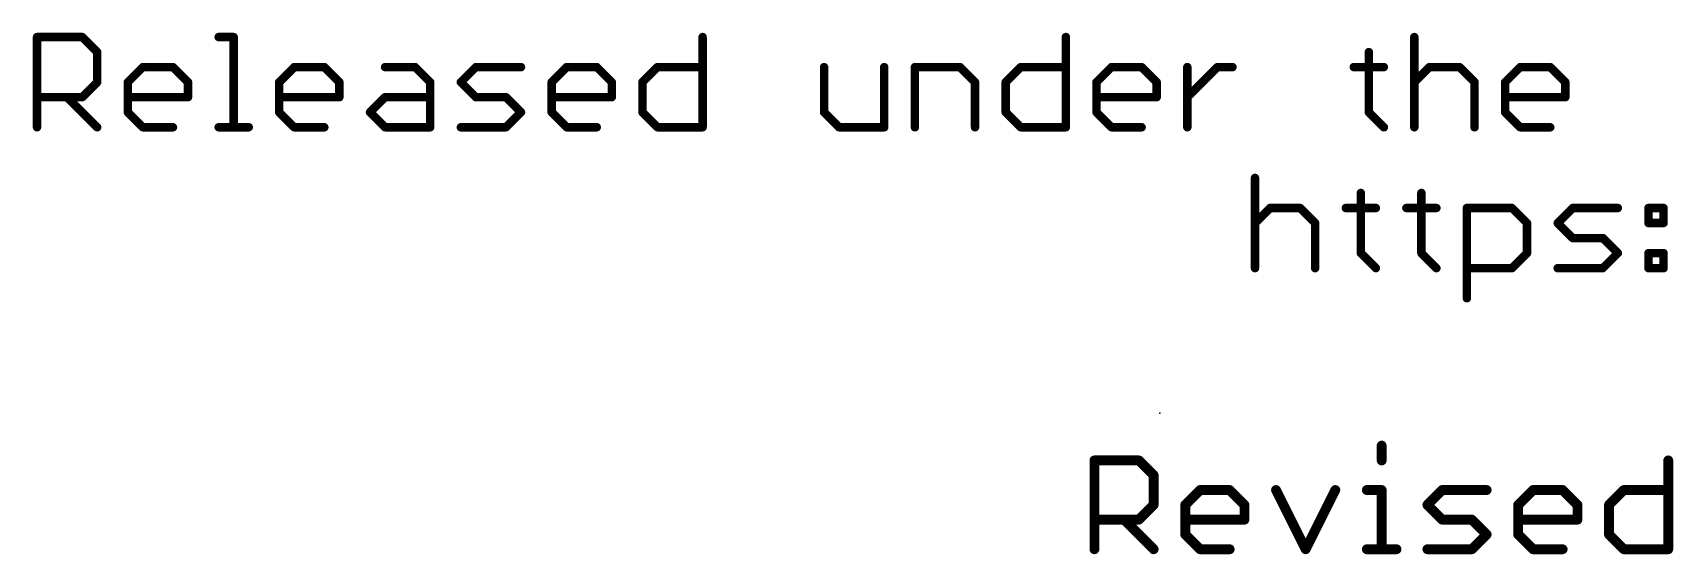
# Model space of a CAD drawing. Extents: x -42 to 65, y -11 to 21.
# Drawn here: x -41.91 to -12.34, y -10.16 to -0.76 of the extents above; entities that cross this region are included whole.
import ezdxf

# ---------------------------------------------------------------- set-up
doc = ezdxf.new("R2010")
doc.units = 0
doc.layers.add('23', color=53, linetype='CONTINUOUS')
doc.layers.add('51', color=53, linetype='CONTINUOUS')

msp = doc.modelspace()

# ---------------------------------------------------------------- linework, layer by layer
at = {"layer": '23'}
msp.add_point((-21.59, -7.62), dxfattribs=at)
at = {"layer": '51'}
for points, const_width in [([(-41.8338, -2.4638), (-41.8338, -0.8368)], 0.1524), ([(-41.8338, -0.8368), (-41.0203, -0.8368)], 0.1524), ([(-41.0203, -0.8368), (-40.7491, -1.108)], 0.1524), ([(-38.5595, -0.8368), (-38.2883, -0.8368)], 0.1524), ([(-38.2883, -0.8368), (-38.2883, -2.4638)], 0.1524), ([(-29.8348, -0.8368), (-29.8348, -2.4638)], 0.1524), ([(-23.2861, -0.8368), (-23.2861, -2.4638)], 0.1524), ([(-17.0036, -0.8368), (-17.0036, -2.4638)], 0.1524), ([(-40.7491, -1.108), (-40.7491, -1.6503)], 0.1524), ([(-17.8239, -1.108), (-17.8239, -2.1926)], 0.1524), ([(-40.1966, -1.6503), (-39.9255, -1.3791)], 0.1524), ([(-39.9255, -1.3791), (-39.3832, -1.3791)], 0.1524), ([(-39.3832, -1.3791), (-39.112, -1.6503)], 0.1524), ([(-37.4681, -1.6503), (-37.1969, -1.3791)], 0.1524), ([(-37.1969, -1.3791), (-36.6546, -1.3791)], 0.1524), ([(-36.6546, -1.3791), (-36.3834, -1.6503)], 0.1524), ([(-35.5597, -1.3791), (-35.0174, -1.3791)], 0.1524), ([(-35.0174, -1.3791), (-34.7462, -1.6503)], 0.1524), ([(-34.1937, -1.6503), (-33.9226, -1.3791)], 0.1524), ([(-33.9226, -1.3791), (-33.1091, -1.3791)], 0.1524), ([(-32.5566, -1.6503), (-32.2854, -1.3791)], 0.1524), ([(-32.2854, -1.3791), (-31.7431, -1.3791)], 0.1524), ([(-31.7431, -1.3791), (-31.4719, -1.6503)], 0.1524), ([(-30.9194, -1.6503), (-30.6483, -1.3791)], 0.1524), ([(-30.6483, -1.3791), (-29.8348, -1.3791)], 0.1524), ([(-27.6451, -1.3791), (-27.6451, -2.1926)], 0.1524), ([(-26.5605, -2.4638), (-26.5605, -1.3791)], 0.1524), ([(-26.008, -2.4638), (-26.008, -1.3791)], 0.1524), ([(-26.008, -1.3791), (-25.1945, -1.3791)], 0.1524), ([(-25.1945, -1.3791), (-24.9233, -1.6503)], 0.1524), ([(-24.3708, -1.6503), (-24.0996, -1.3791)], 0.1524), ([(-24.0996, -1.3791), (-23.2861, -1.3791)], 0.1524), ([(-22.7336, -1.6503), (-22.4625, -1.3791)], 0.1524), ([(-22.4625, -1.3791), (-21.9201, -1.3791)], 0.1524), ([(-21.9201, -1.3791), (-21.649, -1.6503)], 0.1524), ([(-21.0965, -2.4638), (-21.0965, -1.3791)], 0.1524), ([(-21.0965, -1.9215), (-20.5542, -1.3791)], 0.1524), ([(-20.5542, -1.3791), (-20.283, -1.3791)], 0.1524), ([(-18.095, -1.3791), (-17.5527, -1.3791)], 0.1524), ([(-17.0036, -1.6503), (-16.7324, -1.3791)], 0.1524), ([(-16.7324, -1.3791), (-16.1901, -1.3791)], 0.1524), ([(-16.1901, -1.3791), (-15.9189, -1.6503)], 0.1524), ([(-15.3664, -1.6503), (-15.0953, -1.3791)], 0.1524), ([(-15.0953, -1.3791), (-14.5529, -1.3791)], 0.1524), ([(-14.5529, -1.3791), (-14.2818, -1.6503)], 0.1524), ([(-40.7491, -1.6503), (-41.0203, -1.9215)], 0.1524), ([(-40.1966, -2.1926), (-40.1966, -1.6503)], 0.1524), ([(-39.112, -1.6503), (-39.112, -1.9215)], 0.1524), ([(-37.4681, -2.1926), (-37.4681, -1.6503)], 0.1524), ([(-36.3834, -1.6503), (-36.3834, -1.9215)], 0.1524), ([(-34.7462, -1.6503), (-34.7462, -2.4638)], 0.1524), ([(-33.9226, -1.9215), (-34.1937, -1.6503)], 0.1524), ([(-32.5566, -2.1926), (-32.5566, -1.6503)], 0.1524), ([(-31.4719, -1.6503), (-31.4719, -1.9215)], 0.1524), ([(-30.9194, -2.1926), (-30.9194, -1.6503)], 0.1524), ([(-24.9233, -1.6503), (-24.9233, -2.4638)], 0.1524), ([(-24.3708, -2.1926), (-24.3708, -1.6503)], 0.1524), ([(-22.7336, -2.1926), (-22.7336, -1.6503)], 0.1524), ([(-21.649, -1.6503), (-21.649, -1.9215)], 0.1524), ([(-15.9189, -1.6503), (-15.9189, -2.4638)], 0.1524), ([(-15.3664, -2.1926), (-15.3664, -1.6503)], 0.1524), ([(-14.2818, -1.6503), (-14.2818, -1.9215)], 0.1524), ([(-41.0203, -1.9215), (-41.8338, -1.9215)], 0.1524), ([(-41.2915, -1.9215), (-40.7491, -2.4638)], 0.1524), ([(-39.112, -1.9215), (-40.1966, -1.9215)], 0.1524), ([(-36.3834, -1.9215), (-37.4681, -1.9215)], 0.1524), ([(-35.8309, -2.1926), (-35.5597, -1.9215)], 0.1524), ([(-35.5597, -1.9215), (-34.7462, -1.9215)], 0.1524), ([(-33.3802, -1.9215), (-33.9226, -1.9215)], 0.1524), ([(-33.1091, -2.1926), (-33.3802, -1.9215)], 0.1524), ([(-31.4719, -1.9215), (-32.5566, -1.9215)], 0.1524), ([(-21.649, -1.9215), (-22.7336, -1.9215)], 0.1524), ([(-14.2818, -1.9215), (-15.3664, -1.9215)], 0.1524), ([(-39.9255, -2.4638), (-40.1966, -2.1926)], 0.1524), ([(-37.1969, -2.4638), (-37.4681, -2.1926)], 0.1524), ([(-35.5597, -2.4638), (-35.8309, -2.1926)], 0.1524), ([(-33.3802, -2.4638), (-33.1091, -2.1926)], 0.1524), ([(-32.2854, -2.4638), (-32.5566, -2.1926)], 0.1524), ([(-30.6483, -2.4638), (-30.9194, -2.1926)], 0.1524), ([(-27.6451, -2.1926), (-27.374, -2.4638)], 0.1524), ([(-24.0996, -2.4638), (-24.3708, -2.1926)], 0.1524), ([(-22.4625, -2.4638), (-22.7336, -2.1926)], 0.1524), ([(-17.8239, -2.1926), (-17.5527, -2.4638)], 0.1524), ([(-15.0953, -2.4638), (-15.3664, -2.1926)], 0.1524), ([(-39.3832, -2.4638), (-39.9255, -2.4638)], 0.1524), ([(-38.5595, -2.4638), (-38.0172, -2.4638)], 0.1524), ([(-36.6546, -2.4638), (-37.1969, -2.4638)], 0.1524), ([(-34.7462, -2.4638), (-35.5597, -2.4638)], 0.1524), ([(-34.1937, -2.4638), (-33.3802, -2.4638)], 0.1524), ([(-31.7431, -2.4638), (-32.2854, -2.4638)], 0.1524), ([(-29.8348, -2.4638), (-30.6483, -2.4638)], 0.1524), ([(-27.374, -2.4638), (-26.5605, -2.4638)], 0.1524), ([(-23.2861, -2.4638), (-24.0996, -2.4638)], 0.1524), ([(-21.9201, -2.4638), (-22.4625, -2.4638)], 0.1524), ([(-14.5529, -2.4638), (-15.0953, -2.4638)], 0.1524), ([(-19.8766, -3.3768), (-19.8766, -5.0038)], 0.1524), ([(-19.8766, -4.1903), (-19.6055, -3.9191)], 0.1524), ([(-19.6055, -3.9191), (-19.0632, -3.9191)], 0.1524), ([(-19.0632, -3.9191), (-18.792, -4.1903)], 0.1524), ([(-18.2395, -3.9191), (-17.6972, -3.9191)], 0.1524), ([(-17.9683, -3.648), (-17.9683, -4.7326)], 0.1524), ([(-17.1481, -3.9191), (-16.6057, -3.9191)], 0.1524), ([(-16.8769, -3.648), (-16.8769, -4.7326)], 0.1524), ([(-16.0566, -5.5461), (-16.0566, -3.9191)], 0.1524), ([(-16.0566, -3.9191), (-15.2431, -3.9191)], 0.1524), ([(-15.2431, -3.9191), (-14.972, -4.1903)], 0.1524), ([(-14.4195, -4.1903), (-14.1483, -3.9191)], 0.1524), ([(-14.1483, -3.9191), (-13.3348, -3.9191)], 0.1524), ([(-12.7823, -3.9191), (-12.5111, -3.9191)], 0.1524), ([(-12.7823, -4.1903), (-12.7823, -3.9191)], 0.1524), ([(-12.5111, -3.9191), (-12.5111, -4.1903)], 0.1524), ([(-18.792, -4.1903), (-18.792, -5.0038)], 0.1524), ([(-14.972, -4.1903), (-14.972, -4.7326)], 0.1524), ([(-14.1483, -4.4615), (-14.4195, -4.1903)], 0.1524), ([(-12.5111, -4.1903), (-12.7823, -4.1903)], 0.1524), ([(-13.606, -4.4615), (-14.1483, -4.4615)], 0.1524), ([(-13.3348, -4.7326), (-13.606, -4.4615)], 0.1524), ([(-17.9683, -4.7326), (-17.6972, -5.0038)], 0.1524), ([(-16.8769, -4.7326), (-16.6057, -5.0038)], 0.1524), ([(-14.972, -4.7326), (-15.2431, -5.0038)], 0.1524), ([(-13.606, -5.0038), (-13.3348, -4.7326)], 0.1524), ([(-12.7823, -4.7326), (-12.5111, -4.7326)], 0.1524), ([(-12.7823, -5.0038), (-12.7823, -4.7326)], 0.1524), ([(-12.5111, -4.7326), (-12.5111, -5.0038)], 0.1524), ([(-15.2431, -5.0038), (-16.0566, -5.0038)], 0.1524), ([(-14.4195, -5.0038), (-13.606, -5.0038)], 0.1524), ([(-12.5111, -5.0038), (-12.7823, -5.0038)], 0.1524), ([(-17.5927, -8.2026), (-17.5927, -8.4695)], 0.1778), ([(-22.7711, -10.0711), (-22.7711, -8.4695)], 0.1778), ([(-22.7711, -8.4695), (-21.9703, -8.4695)], 0.1778), ([(-21.9703, -8.4695), (-21.7034, -8.7365)], 0.1778), ([(-12.4262, -8.4695), (-12.4262, -10.0711)], 0.1778), ([(-21.7034, -8.7365), (-21.7034, -9.2703)], 0.1778), ([(-21.1339, -9.2703), (-20.867, -9.0034)], 0.1778), ([(-20.867, -9.0034), (-20.3332, -9.0034)], 0.1778), ([(-20.3332, -9.0034), (-20.0662, -9.2703)], 0.1778), ([(-19.4968, -9.0034), (-18.9629, -10.0711)], 0.1778), ([(-18.9629, -10.0711), (-18.4291, -9.0034)], 0.1778), ([(-17.8596, -9.0034), (-17.5927, -9.0034)], 0.1778), ([(-17.5927, -9.0034), (-17.5927, -10.0711)], 0.1778), ([(-16.7682, -9.2703), (-16.5013, -9.0034)], 0.1778), ([(-16.5013, -9.0034), (-15.7005, -9.0034)], 0.1778), ([(-15.131, -9.2703), (-14.8641, -9.0034)], 0.1778), ([(-14.8641, -9.0034), (-14.3303, -9.0034)], 0.1778), ([(-14.3303, -9.0034), (-14.0633, -9.2703)], 0.1778), ([(-13.4939, -9.2703), (-13.227, -9.0034)], 0.1778), ([(-13.227, -9.0034), (-12.4262, -9.0034)], 0.1778), ([(-21.9703, -9.5372), (-22.7711, -9.5372)], 0.1778), ([(-22.2372, -9.5372), (-21.7034, -10.0711)], 0.1778), ([(-21.7034, -9.2703), (-21.9703, -9.5372)], 0.1778), ([(-21.1339, -9.8042), (-21.1339, -9.2703)], 0.1778), ([(-20.0662, -9.5372), (-21.1339, -9.5372)], 0.1778), ([(-20.0662, -9.2703), (-20.0662, -9.5372)], 0.1778), ([(-16.5013, -9.5372), (-16.7682, -9.2703)], 0.1778), ([(-15.9674, -9.5372), (-16.5013, -9.5372)], 0.1778), ([(-15.7005, -9.8042), (-15.9674, -9.5372)], 0.1778), ([(-15.131, -9.8042), (-15.131, -9.2703)], 0.1778), ([(-14.0633, -9.5372), (-15.131, -9.5372)], 0.1778), ([(-14.0633, -9.2703), (-14.0633, -9.5372)], 0.1778), ([(-13.4939, -9.8042), (-13.4939, -9.2703)], 0.1778), ([(-20.867, -10.0711), (-21.1339, -9.8042)], 0.1778), ([(-15.9674, -10.0711), (-15.7005, -9.8042)], 0.1778), ([(-14.8641, -10.0711), (-15.131, -9.8042)], 0.1778), ([(-13.227, -10.0711), (-13.4939, -9.8042)], 0.1778), ([(-20.3332, -10.0711), (-20.867, -10.0711)], 0.1778), ([(-17.8596, -10.0711), (-17.3258, -10.0711)], 0.1778), ([(-16.7682, -10.0711), (-15.9674, -10.0711)], 0.1778), ([(-14.3303, -10.0711), (-14.8641, -10.0711)], 0.1778), ([(-12.4262, -10.0711), (-13.227, -10.0711)], 0.1778)]:
    msp.add_lwpolyline(points, dxfattribs=dict(at, const_width=const_width))
for points, const_width in [([(-41.7957, -0.8368, 1), (-41.8719, -0.8368)], 0.0762), ([(-41.8338, -0.7987, 1), (-41.8338, -0.8749)], 0.0762), ([(-40.9934, -0.8099, 1), (-41.0472, -0.8638)], 0.0762), ([(-41.0203, -0.8749, 1), (-41.0203, -0.7987)], 0.0762), ([(-38.5595, -0.7987, 1), (-38.5595, -0.8749)], 0.0762), ([(-38.2502, -0.8368, 1), (-38.3264, -0.8368)], 0.0762), ([(-38.2883, -0.8749, 1), (-38.2883, -0.7987)], 0.0762), ([(-29.7967, -0.8368, 1), (-29.8729, -0.8368)], 0.0762), ([(-23.248, -0.8368, 1), (-23.3242, -0.8368)], 0.0762), ([(-16.9655, -0.8368, 1), (-17.0417, -0.8368)], 0.0762), ([(-40.711, -1.108, 1), (-40.7872, -1.108)], 0.0762), ([(-40.7761, -1.1349, 1), (-40.7222, -1.081)], 0.0762), ([(-17.7858, -1.108, 1), (-17.862, -1.108)], 0.0762), ([(-39.9255, -1.341, 1), (-39.9255, -1.4172)], 0.0762), ([(-39.8985, -1.4061, 1), (-39.9524, -1.3522)], 0.0762), ([(-39.3562, -1.3522, 1), (-39.4101, -1.4061)], 0.0762), ([(-39.3832, -1.4172, 1), (-39.3832, -1.341)], 0.0762), ([(-37.1969, -1.341, 1), (-37.1969, -1.4172)], 0.0762), ([(-37.1699, -1.4061, 1), (-37.2238, -1.3522)], 0.0762), ([(-36.6276, -1.3522, 1), (-36.6815, -1.4061)], 0.0762), ([(-36.6546, -1.4172, 1), (-36.6546, -1.341)], 0.0762), ([(-35.5597, -1.341, 1), (-35.5597, -1.4172)], 0.0762), ([(-34.9905, -1.3522, 1), (-35.0443, -1.4061)], 0.0762), ([(-35.0174, -1.4172, 1), (-35.0174, -1.341)], 0.0762), ([(-33.9226, -1.341, 1), (-33.9226, -1.4172)], 0.0762), ([(-33.8956, -1.4061, 1), (-33.9495, -1.3522)], 0.0762), ([(-33.1091, -1.4172, 1), (-33.1091, -1.341)], 0.0762), ([(-32.2854, -1.341, 1), (-32.2854, -1.4172)], 0.0762), ([(-32.2585, -1.4061, 1), (-32.3124, -1.3522)], 0.0762), ([(-31.7161, -1.3522, 1), (-31.77, -1.4061)], 0.0762), ([(-31.7431, -1.4172, 1), (-31.7431, -1.341)], 0.0762), ([(-30.6483, -1.341, 1), (-30.6483, -1.4172)], 0.0762), ([(-30.6213, -1.4061, 1), (-30.6752, -1.3522)], 0.0762), ([(-29.8348, -1.4172, 1), (-29.8348, -1.341)], 0.0762), ([(-27.607, -1.3791, 1), (-27.6832, -1.3791)], 0.0762), ([(-26.5224, -1.3791, 1), (-26.5986, -1.3791)], 0.0762), ([(-25.9699, -1.3791, 1), (-26.0461, -1.3791)], 0.0762), ([(-26.008, -1.341, 1), (-26.008, -1.4172)], 0.0762), ([(-25.1675, -1.3522, 1), (-25.2214, -1.4061)], 0.0762), ([(-25.1945, -1.4172, 1), (-25.1945, -1.341)], 0.0762), ([(-24.0996, -1.341, 1), (-24.0996, -1.4172)], 0.0762), ([(-24.0727, -1.4061, 1), (-24.1266, -1.3522)], 0.0762), ([(-23.2861, -1.4172, 1), (-23.2861, -1.341)], 0.0762), ([(-22.4625, -1.341, 1), (-22.4625, -1.4172)], 0.0762), ([(-22.4355, -1.4061, 1), (-22.4894, -1.3522)], 0.0762), ([(-21.8932, -1.3522, 1), (-21.9471, -1.4061)], 0.0762), ([(-21.9201, -1.4172, 1), (-21.9201, -1.341)], 0.0762), ([(-21.0584, -1.3791, 1), (-21.1346, -1.3791)], 0.0762), ([(-20.5542, -1.341, 1), (-20.5542, -1.4172)], 0.0762), ([(-20.5272, -1.4061, 1), (-20.5811, -1.3522)], 0.0762), ([(-20.283, -1.4172, 1), (-20.283, -1.341)], 0.0762), ([(-18.095, -1.341, 1), (-18.095, -1.4172)], 0.0762), ([(-17.5527, -1.4172, 1), (-17.5527, -1.341)], 0.0762), ([(-16.7324, -1.341, 1), (-16.7324, -1.4172)], 0.0762), ([(-16.7055, -1.4061, 1), (-16.7594, -1.3522)], 0.0762), ([(-16.1632, -1.3522, 1), (-16.217, -1.4061)], 0.0762), ([(-16.1901, -1.4172, 1), (-16.1901, -1.341)], 0.0762), ([(-15.0953, -1.341, 1), (-15.0953, -1.4172)], 0.0762), ([(-15.0683, -1.4061, 1), (-15.1222, -1.3522)], 0.0762), ([(-14.526, -1.3522, 1), (-14.5799, -1.4061)], 0.0762), ([(-14.5529, -1.4172, 1), (-14.5529, -1.341)], 0.0762), ([(-40.7872, -1.6503, 1), (-40.711, -1.6503)], 0.0762), ([(-40.7222, -1.6772, 1), (-40.7761, -1.6234)], 0.0762), ([(-40.1585, -1.6503, 1), (-40.2347, -1.6503)], 0.0762), ([(-40.2236, -1.6234, 1), (-40.1697, -1.6772)], 0.0762), ([(-39.0739, -1.6503, 1), (-39.1501, -1.6503)], 0.0762), ([(-39.1389, -1.6772, 1), (-39.085, -1.6234)], 0.0762), ([(-37.43, -1.6503, 1), (-37.5062, -1.6503)], 0.0762), ([(-37.495, -1.6234, 1), (-37.4411, -1.6772)], 0.0762), ([(-36.3453, -1.6503, 1), (-36.4215, -1.6503)], 0.0762), ([(-36.4103, -1.6772, 1), (-36.3564, -1.6234)], 0.0762), ([(-34.7081, -1.6503, 1), (-34.7843, -1.6503)], 0.0762), ([(-34.7732, -1.6772, 1), (-34.7193, -1.6234)], 0.0762), ([(-34.1668, -1.6234, 1), (-34.2207, -1.6772)], 0.0762), ([(-34.2207, -1.6234, 1), (-34.1668, -1.6772)], 0.0762), ([(-32.5185, -1.6503, 1), (-32.5947, -1.6503)], 0.0762), ([(-32.5835, -1.6234, 1), (-32.5296, -1.6772)], 0.0762), ([(-31.4338, -1.6503, 1), (-31.51, -1.6503)], 0.0762), ([(-31.4989, -1.6772, 1), (-31.445, -1.6234)], 0.0762), ([(-30.8813, -1.6503, 1), (-30.9575, -1.6503)], 0.0762), ([(-30.9464, -1.6234, 1), (-30.8925, -1.6772)], 0.0762), ([(-24.8852, -1.6503, 1), (-24.9614, -1.6503)], 0.0762), ([(-24.9502, -1.6772, 1), (-24.8964, -1.6234)], 0.0762), ([(-24.3327, -1.6503, 1), (-24.4089, -1.6503)], 0.0762), ([(-24.3977, -1.6234, 1), (-24.3439, -1.6772)], 0.0762), ([(-22.6955, -1.6503, 1), (-22.7717, -1.6503)], 0.0762), ([(-22.7606, -1.6234, 1), (-22.7067, -1.6772)], 0.0762), ([(-21.6109, -1.6503, 1), (-21.6871, -1.6503)], 0.0762), ([(-21.6759, -1.6772, 1), (-21.622, -1.6234)], 0.0762), ([(-17.0305, -1.6234, 1), (-16.9767, -1.6772)], 0.0762), ([(-15.8808, -1.6503, 1), (-15.957, -1.6503)], 0.0762), ([(-15.9459, -1.6772, 1), (-15.892, -1.6234)], 0.0762), ([(-15.3283, -1.6503, 1), (-15.4045, -1.6503)], 0.0762), ([(-15.3934, -1.6234, 1), (-15.3395, -1.6772)], 0.0762), ([(-14.2437, -1.6503, 1), (-14.3199, -1.6503)], 0.0762), ([(-14.3087, -1.6772, 1), (-14.2548, -1.6234)], 0.0762), ([(-41.8338, -1.8834, 1), (-41.8338, -1.9596)], 0.0762), ([(-41.2645, -1.8945, 1), (-41.3184, -1.9484)], 0.0762), ([(-41.0472, -1.8945, 1), (-40.9934, -1.9484)], 0.0762), ([(-41.0203, -1.9596, 1), (-41.0203, -1.8834)], 0.0762), ([(-40.1966, -1.8834, 1), (-40.1966, -1.9596)], 0.0762), ([(-39.1501, -1.9215, 1), (-39.0739, -1.9215)], 0.0762), ([(-39.112, -1.9596, 1), (-39.112, -1.8834)], 0.0762), ([(-37.4681, -1.8834, 1), (-37.4681, -1.9596)], 0.0762), ([(-36.4215, -1.9215, 1), (-36.3453, -1.9215)], 0.0762), ([(-36.3834, -1.9596, 1), (-36.3834, -1.8834)], 0.0762), ([(-35.5597, -1.8834, 1), (-35.5597, -1.9596)], 0.0762), ([(-35.5328, -1.9484, 1), (-35.5867, -1.8945)], 0.0762), ([(-34.7462, -1.9596, 1), (-34.7462, -1.8834)], 0.0762), ([(-33.9226, -1.8834, 1), (-33.9226, -1.9596)], 0.0762), ([(-33.9495, -1.9484, 1), (-33.8956, -1.8945)], 0.0762), ([(-33.3533, -1.8945, 1), (-33.4072, -1.9484)], 0.0762), ([(-33.3802, -1.9596, 1), (-33.3802, -1.8834)], 0.0762), ([(-32.5566, -1.8834, 1), (-32.5566, -1.9596)], 0.0762), ([(-31.51, -1.9215, 1), (-31.4338, -1.9215)], 0.0762), ([(-31.4719, -1.9596, 1), (-31.4719, -1.8834)], 0.0762), ([(-22.7336, -1.8834, 1), (-22.7336, -1.9596)], 0.0762), ([(-21.6871, -1.9215, 1), (-21.6109, -1.9215)], 0.0762), ([(-21.649, -1.9596, 1), (-21.649, -1.8834)], 0.0762), ([(-21.1234, -1.8945, 1), (-21.0695, -1.9484)], 0.0762), ([(-15.3664, -1.8834, 1), (-15.3664, -1.9596)], 0.0762), ([(-14.3199, -1.9215, 1), (-14.2437, -1.9215)], 0.0762), ([(-14.2818, -1.9596, 1), (-14.2818, -1.8834)], 0.0762), ([(-40.1697, -2.1657, 1), (-40.2236, -2.2196)], 0.0762), ([(-40.2347, -2.1926, 1), (-40.1585, -2.1926)], 0.0762), ([(-37.4411, -2.1657, 1), (-37.495, -2.2196)], 0.0762), ([(-37.5062, -2.1926, 1), (-37.43, -2.1926)], 0.0762), ([(-35.804, -2.1657, 1), (-35.8578, -2.2196)], 0.0762), ([(-35.8578, -2.1657, 1), (-35.804, -2.2196)], 0.0762), ([(-33.0821, -2.2196, 1), (-33.136, -2.1657)], 0.0762), ([(-33.136, -2.2196, 1), (-33.0821, -2.1657)], 0.0762), ([(-32.5296, -2.1657, 1), (-32.5835, -2.2196)], 0.0762), ([(-32.5947, -2.1926, 1), (-32.5185, -2.1926)], 0.0762), ([(-30.8925, -2.1657, 1), (-30.9464, -2.2196)], 0.0762), ([(-30.9575, -2.1926, 1), (-30.8813, -2.1926)], 0.0762), ([(-27.6182, -2.1657, 1), (-27.6721, -2.2196)], 0.0762), ([(-27.6832, -2.1926, 1), (-27.607, -2.1926)], 0.0762), ([(-24.3439, -2.1657, 1), (-24.3977, -2.2196)], 0.0762), ([(-24.4089, -2.1926, 1), (-24.3327, -2.1926)], 0.0762), ([(-22.7067, -2.1657, 1), (-22.7606, -2.2196)], 0.0762), ([(-22.7717, -2.1926, 1), (-22.6955, -2.1926)], 0.0762), ([(-17.7969, -2.1657, 1), (-17.8508, -2.2196)], 0.0762), ([(-17.862, -2.1926, 1), (-17.7858, -2.1926)], 0.0762), ([(-15.3395, -2.1657, 1), (-15.3934, -2.2196)], 0.0762), ([(-15.4045, -2.1926, 1), (-15.3283, -2.1926)], 0.0762), ([(-41.8719, -2.4638, 1), (-41.7957, -2.4638)], 0.0762), ([(-40.7761, -2.4907, 1), (-40.7222, -2.4369)], 0.0762), ([(-39.9255, -2.4257, 1), (-39.9255, -2.5019)], 0.0762), ([(-39.9524, -2.4907, 1), (-39.8985, -2.4369)], 0.0762), ([(-39.3832, -2.5019, 1), (-39.3832, -2.4257)], 0.0762), ([(-38.5595, -2.4257, 1), (-38.5595, -2.5019)], 0.0762), ([(-38.3264, -2.4638, 1), (-38.2502, -2.4638)], 0.0762), ([(-38.0172, -2.5019, 1), (-38.0172, -2.4257)], 0.0762), ([(-37.1969, -2.4257, 1), (-37.1969, -2.5019)], 0.0762), ([(-37.2238, -2.4907, 1), (-37.1699, -2.4369)], 0.0762), ([(-36.6546, -2.5019, 1), (-36.6546, -2.4257)], 0.0762), ([(-35.5597, -2.4257, 1), (-35.5597, -2.5019)], 0.0762), ([(-35.5867, -2.4907, 1), (-35.5328, -2.4369)], 0.0762), ([(-34.7843, -2.4638, 1), (-34.7081, -2.4638)], 0.0762), ([(-34.7462, -2.5019, 1), (-34.7462, -2.4257)], 0.0762), ([(-34.1937, -2.4257, 1), (-34.1937, -2.5019)], 0.0762), ([(-33.4072, -2.4369, 1), (-33.3533, -2.4907)], 0.0762), ([(-33.3802, -2.5019, 1), (-33.3802, -2.4257)], 0.0762), ([(-32.2854, -2.4257, 1), (-32.2854, -2.5019)], 0.0762), ([(-32.3124, -2.4907, 1), (-32.2585, -2.4369)], 0.0762), ([(-31.7431, -2.5019, 1), (-31.7431, -2.4257)], 0.0762), ([(-30.6483, -2.4257, 1), (-30.6483, -2.5019)], 0.0762), ([(-30.6752, -2.4907, 1), (-30.6213, -2.4369)], 0.0762), ([(-29.8729, -2.4638, 1), (-29.7967, -2.4638)], 0.0762), ([(-29.8348, -2.5019, 1), (-29.8348, -2.4257)], 0.0762), ([(-27.374, -2.4257, 1), (-27.374, -2.5019)], 0.0762), ([(-27.4009, -2.4907, 1), (-27.347, -2.4369)], 0.0762), ([(-26.5986, -2.4638, 1), (-26.5224, -2.4638)], 0.0762), ([(-26.5605, -2.5019, 1), (-26.5605, -2.4257)], 0.0762), ([(-26.0461, -2.4638, 1), (-25.9699, -2.4638)], 0.0762), ([(-24.9614, -2.4638, 1), (-24.8852, -2.4638)], 0.0762), ([(-24.0996, -2.4257, 1), (-24.0996, -2.5019)], 0.0762), ([(-24.1266, -2.4907, 1), (-24.0727, -2.4369)], 0.0762), ([(-23.3242, -2.4638, 1), (-23.248, -2.4638)], 0.0762), ([(-23.2861, -2.5019, 1), (-23.2861, -2.4257)], 0.0762), ([(-22.4625, -2.4257, 1), (-22.4625, -2.5019)], 0.0762), ([(-22.4894, -2.4907, 1), (-22.4355, -2.4369)], 0.0762), ([(-21.9201, -2.5019, 1), (-21.9201, -2.4257)], 0.0762), ([(-21.1346, -2.4638, 1), (-21.0584, -2.4638)], 0.0762), ([(-17.5796, -2.4907, 1), (-17.5258, -2.4369)], 0.0762), ([(-17.0417, -2.4638, 1), (-16.9655, -2.4638)], 0.0762), ([(-15.957, -2.4638, 1), (-15.8808, -2.4638)], 0.0762), ([(-15.0953, -2.4257, 1), (-15.0953, -2.5019)], 0.0762), ([(-15.1222, -2.4907, 1), (-15.0683, -2.4369)], 0.0762), ([(-14.5529, -2.5019, 1), (-14.5529, -2.4257)], 0.0762), ([(-19.8385, -3.3768, 1), (-19.9147, -3.3768)], 0.0762), ([(-19.6055, -3.881, 1), (-19.6055, -3.9572)], 0.0762), ([(-19.5785, -3.9461, 1), (-19.6324, -3.8922)], 0.0762), ([(-19.0362, -3.8922, 1), (-19.0901, -3.9461)], 0.0762), ([(-19.0632, -3.9572, 1), (-19.0632, -3.881)], 0.0762), ([(-18.2395, -3.881, 1), (-18.2395, -3.9572)], 0.0762), ([(-17.9302, -3.648, 1), (-18.0064, -3.648)], 0.0762), ([(-17.6972, -3.9572, 1), (-17.6972, -3.881)], 0.0762), ([(-17.1481, -3.881, 1), (-17.1481, -3.9572)], 0.0762), ([(-16.8388, -3.648, 1), (-16.915, -3.648)], 0.0762), ([(-16.6057, -3.9572, 1), (-16.6057, -3.881)], 0.0762), ([(-16.0185, -3.9191, 1), (-16.0947, -3.9191)], 0.0762), ([(-16.0566, -3.881, 1), (-16.0566, -3.9572)], 0.0762), ([(-15.2162, -3.8922, 1), (-15.2701, -3.9461)], 0.0762), ([(-15.2431, -3.9572, 1), (-15.2431, -3.881)], 0.0762), ([(-14.1483, -3.881, 1), (-14.1483, -3.9572)], 0.0762), ([(-14.1214, -3.9461, 1), (-14.1752, -3.8922)], 0.0762), ([(-13.3348, -3.9572, 1), (-13.3348, -3.881)], 0.0762), ([(-12.7823, -3.881, 1), (-12.7823, -3.9572)], 0.0762), ([(-12.7442, -3.9191, 1), (-12.8204, -3.9191)], 0.0762), ([(-12.473, -3.9191, 1), (-12.5492, -3.9191)], 0.0762), ([(-12.5111, -3.9572, 1), (-12.5111, -3.881)], 0.0762), ([(-19.9036, -4.1634, 1), (-19.8497, -4.2172)], 0.0762), ([(-18.7539, -4.1903, 1), (-18.8301, -4.1903)], 0.0762), ([(-18.8189, -4.2172, 1), (-18.765, -4.1634)], 0.0762), ([(-14.9339, -4.1903, 1), (-15.0101, -4.1903)], 0.0762), ([(-14.9989, -4.2172, 1), (-14.945, -4.1634)], 0.0762), ([(-14.3925, -4.1634, 1), (-14.4464, -4.2172)], 0.0762), ([(-14.4464, -4.1634, 1), (-14.3925, -4.2172)], 0.0762), ([(-12.7823, -4.1522, 1), (-12.7823, -4.2284)], 0.0762), ([(-12.5111, -4.2284, 1), (-12.5111, -4.1522)], 0.0762), ([(-14.1483, -4.4234, 1), (-14.1483, -4.4996)], 0.0762), ([(-14.1752, -4.4884, 1), (-14.1214, -4.4345)], 0.0762), ([(-13.579, -4.4345, 1), (-13.6329, -4.4884)], 0.0762), ([(-13.606, -4.4996, 1), (-13.606, -4.4234)], 0.0762), ([(-12.8204, -4.1903, 1), (-12.7442, -4.1903)], 0.0762), ([(-12.5492, -4.1903, 1), (-12.473, -4.1903)], 0.0762), ([(-17.9414, -4.7057, 1), (-17.9953, -4.7596)], 0.0762), ([(-18.0064, -4.7326, 1), (-17.9302, -4.7326)], 0.0762), ([(-16.8499, -4.7057, 1), (-16.9038, -4.7596)], 0.0762), ([(-16.915, -4.7326, 1), (-16.8388, -4.7326)], 0.0762), ([(-15.0101, -4.7326, 1), (-14.9339, -4.7326)], 0.0762), ([(-14.945, -4.7596, 1), (-14.9989, -4.7057)], 0.0762), ([(-13.3079, -4.7596, 1), (-13.3617, -4.7057)], 0.0762), ([(-13.3617, -4.7596, 1), (-13.3079, -4.7057)], 0.0762), ([(-12.7823, -4.6945, 1), (-12.7823, -4.7707)], 0.0762), ([(-12.7442, -4.7326, 1), (-12.8204, -4.7326)], 0.0762), ([(-12.473, -4.7326, 1), (-12.5492, -4.7326)], 0.0762), ([(-12.5111, -4.7707, 1), (-12.5111, -4.6945)], 0.0762), ([(-19.9147, -5.0038, 1), (-19.8385, -5.0038)], 0.0762), ([(-18.8301, -5.0038, 1), (-18.7539, -5.0038)], 0.0762), ([(-17.7241, -5.0307, 1), (-17.6702, -4.9769)], 0.0762), ([(-16.6327, -5.0307, 1), (-16.5788, -4.9769)], 0.0762), ([(-16.0566, -4.9657, 1), (-16.0566, -5.0419)], 0.0762), ([(-15.2701, -4.9769, 1), (-15.2162, -5.0307)], 0.0762), ([(-15.2431, -5.0419, 1), (-15.2431, -4.9657)], 0.0762), ([(-14.4195, -4.9657, 1), (-14.4195, -5.0419)], 0.0762), ([(-13.6329, -4.9769, 1), (-13.579, -5.0307)], 0.0762), ([(-13.606, -5.0419, 1), (-13.606, -4.9657)], 0.0762), ([(-12.7823, -4.9657, 1), (-12.7823, -5.0419)], 0.0762), ([(-12.8204, -5.0038, 1), (-12.7442, -5.0038)], 0.0762), ([(-12.5492, -5.0038, 1), (-12.473, -5.0038)], 0.0762), ([(-12.5111, -5.0419, 1), (-12.5111, -4.9657)], 0.0762), ([(-16.0947, -5.5461, 1), (-16.0185, -5.5461)], 0.0762), ([(-17.5483, -8.2026, 1), (-17.6372, -8.2026)], 0.0889), ([(-22.7266, -8.4695, 1), (-22.8156, -8.4695)], 0.0889), ([(-22.7711, -8.4251, 1), (-22.7711, -8.514)], 0.0889), ([(-21.9389, -8.4381, 1), (-22.0017, -8.501)], 0.0889), ([(-21.9703, -8.514, 1), (-21.9703, -8.4251)], 0.0889), ([(-17.6372, -8.4695, 1), (-17.5483, -8.4695)], 0.0889), ([(-12.3817, -8.4695, 1), (-12.4706, -8.4695)], 0.0889), ([(-21.6589, -8.7365, 1), (-21.7478, -8.7365)], 0.0889), ([(-21.7348, -8.7679, 1), (-21.672, -8.705)], 0.0889), ([(-20.867, -8.9589, 1), (-20.867, -9.0478)], 0.0889), ([(-20.8356, -9.0348, 1), (-20.8984, -8.972)], 0.0889), ([(-20.3017, -8.972, 1), (-20.3646, -9.0348)], 0.0889), ([(-20.3332, -9.0478, 1), (-20.3332, -8.9589)], 0.0889), ([(-19.457, -8.9835, 1), (-19.5365, -9.0233)], 0.0889), ([(-18.3893, -9.0233, 1), (-18.4688, -8.9835)], 0.0889), ([(-17.8596, -8.9589, 1), (-17.8596, -9.0478)], 0.0889), ([(-17.5483, -9.0034, 1), (-17.6372, -9.0034)], 0.0889), ([(-17.5927, -9.0478, 1), (-17.5927, -8.9589)], 0.0889), ([(-16.5013, -8.9589, 1), (-16.5013, -9.0478)], 0.0889), ([(-16.4698, -9.0348, 1), (-16.5327, -8.972)], 0.0889), ([(-15.7005, -9.0478, 1), (-15.7005, -8.9589)], 0.0889), ([(-14.8641, -8.9589, 1), (-14.8641, -9.0478)], 0.0889), ([(-14.8327, -9.0348, 1), (-14.8955, -8.972)], 0.0889), ([(-14.2988, -8.972, 1), (-14.3617, -9.0348)], 0.0889), ([(-14.3303, -9.0478, 1), (-14.3303, -8.9589)], 0.0889), ([(-13.227, -8.9589, 1), (-13.227, -9.0478)], 0.0889), ([(-13.1955, -9.0348, 1), (-13.2584, -8.972)], 0.0889), ([(-12.4262, -9.0478, 1), (-12.4262, -8.9589)], 0.0889), ([(-22.7711, -9.4928, 1), (-22.7711, -9.5817)], 0.0889), ([(-22.2058, -9.5058, 1), (-22.2687, -9.5687)], 0.0889), ([(-22.0017, -9.5058, 1), (-21.9389, -9.5687)], 0.0889), ([(-21.9703, -9.5817, 1), (-21.9703, -9.4928)], 0.0889), ([(-21.7478, -9.2703, 1), (-21.6589, -9.2703)], 0.0889), ([(-21.672, -9.3017, 1), (-21.7348, -9.2389)], 0.0889), ([(-21.0895, -9.2703, 1), (-21.1784, -9.2703)], 0.0889), ([(-21.1654, -9.2389, 1), (-21.1025, -9.3017)], 0.0889), ([(-21.1339, -9.4928, 1), (-21.1339, -9.5817)], 0.0889), ([(-20.0218, -9.2703, 1), (-20.1107, -9.2703)], 0.0889), ([(-20.0977, -9.3017, 1), (-20.0348, -9.2389)], 0.0889), ([(-20.0662, -9.5817, 1), (-20.0662, -9.4928)], 0.0889), ([(-16.7368, -9.2389, 1), (-16.7996, -9.3017)], 0.0889), ([(-16.7996, -9.2389, 1), (-16.7368, -9.3017)], 0.0889), ([(-16.5013, -9.4928, 1), (-16.5013, -9.5817)], 0.0889), ([(-16.5327, -9.5687, 1), (-16.4698, -9.5058)], 0.0889), ([(-15.936, -9.5058, 1), (-15.9988, -9.5687)], 0.0889), ([(-15.9674, -9.5817, 1), (-15.9674, -9.4928)], 0.0889), ([(-15.0866, -9.2703, 1), (-15.1755, -9.2703)], 0.0889), ([(-15.1625, -9.2389, 1), (-15.0996, -9.3017)], 0.0889), ([(-15.131, -9.4928, 1), (-15.131, -9.5817)], 0.0889), ([(-14.0189, -9.2703, 1), (-14.1078, -9.2703)], 0.0889), ([(-14.0948, -9.3017, 1), (-14.0319, -9.2389)], 0.0889), ([(-14.0633, -9.5817, 1), (-14.0633, -9.4928)], 0.0889), ([(-13.5253, -9.2389, 1), (-13.4625, -9.3017)], 0.0889), ([(-13.4494, -9.2703, 1), (-13.5383, -9.2703)], 0.0889), ([(-21.1025, -9.7727, 1), (-21.1654, -9.8356)], 0.0889), ([(-20.1107, -9.5372, 1), (-20.0218, -9.5372)], 0.0889), ([(-15.6691, -9.8356, 1), (-15.7319, -9.7727)], 0.0889), ([(-15.7319, -9.8356, 1), (-15.6691, -9.7727)], 0.0889), ([(-15.0996, -9.7727, 1), (-15.1625, -9.8356)], 0.0889), ([(-14.1078, -9.5372, 1), (-14.0189, -9.5372)], 0.0889), ([(-13.4625, -9.7727, 1), (-13.5253, -9.8356)], 0.0889), ([(-22.8156, -10.0711, 1), (-22.7266, -10.0711)], 0.0889), ([(-21.7348, -10.1025, 1), (-21.672, -10.0397)], 0.0889), ([(-21.1784, -9.8042, 1), (-21.0895, -9.8042)], 0.0889), ([(-20.867, -10.0267, 1), (-20.867, -10.1156)], 0.0889), ([(-20.8984, -10.1025, 1), (-20.8356, -10.0397)], 0.0889), ([(-20.3332, -10.1156, 1), (-20.3332, -10.0267)], 0.0889), ([(-19.0027, -10.0512, 1), (-18.9232, -10.091)], 0.0889), ([(-19.0027, -10.091, 1), (-18.9232, -10.0512)], 0.0889), ([(-17.8596, -10.0267, 1), (-17.8596, -10.1156)], 0.0889), ([(-17.6372, -10.0711, 1), (-17.5483, -10.0711)], 0.0889), ([(-17.3258, -10.1156, 1), (-17.3258, -10.0267)], 0.0889), ([(-16.7682, -10.0267, 1), (-16.7682, -10.1156)], 0.0889), ([(-15.9988, -10.0397, 1), (-15.936, -10.1025)], 0.0889), ([(-15.9674, -10.1156, 1), (-15.9674, -10.0267)], 0.0889), ([(-15.1755, -9.8042, 1), (-15.0866, -9.8042)], 0.0889), ([(-14.8641, -10.0267, 1), (-14.8641, -10.1156)], 0.0889), ([(-14.8955, -10.1025, 1), (-14.8327, -10.0397)], 0.0889), ([(-14.3303, -10.1156, 1), (-14.3303, -10.0267)], 0.0889), ([(-13.5383, -9.8042, 1), (-13.4494, -9.8042)], 0.0889), ([(-13.227, -10.0267, 1), (-13.227, -10.1156)], 0.0889), ([(-13.2584, -10.1025, 1), (-13.1955, -10.0397)], 0.0889), ([(-12.4706, -10.0711, 1), (-12.3817, -10.0711)], 0.0889), ([(-12.4262, -10.1156, 1), (-12.4262, -10.0267)], 0.0889)]:
    msp.add_lwpolyline(points, format="xyb", dxfattribs=dict(at, const_width=const_width))

doc.saveas('drawing.dxf')
